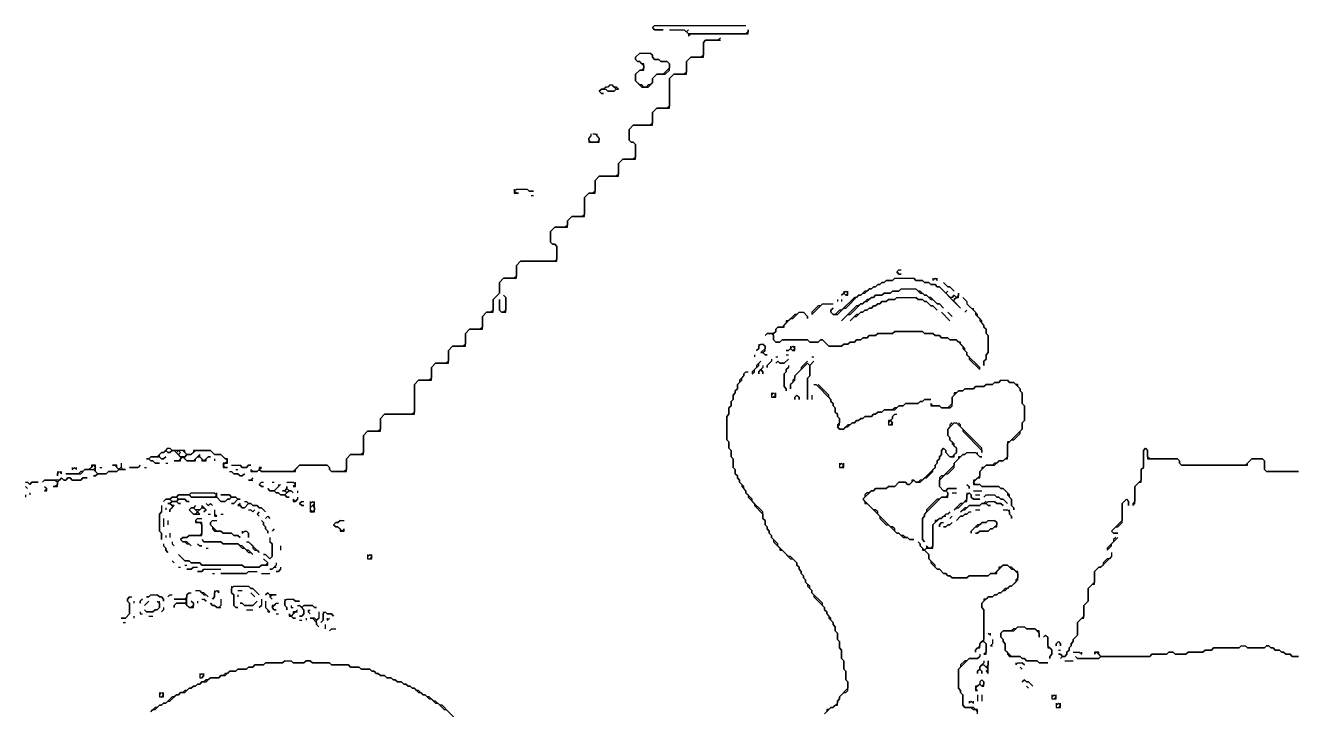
# Model space of a CAD drawing. Header units: metres. Extents: x 0 to 599, y 1 to 800.
# Drawn here: x 0 to 599, y 478 to 800 of the extents above; entities that cross this region are included whole.
import ezdxf

# ---------------------------------------------------------------- set-up
doc = ezdxf.new("R2010")
doc.units = ezdxf.units.M

msp = doc.modelspace()

# ---------------------------------------------------------------- linework, layer by layer
for points in [[(296, 800), (295, 799), (296, 798), (300, 798), (296, 798), (295, 799), (296, 800), (339, 800)], [(303, 798), (310, 798), (312, 796), (312, 795), (313, 796), (340, 796), (340, 798), (340, 797), (339, 796), (312, 796), (311, 797), (312, 798)], [(327, 794), (326, 793), (320, 793), (319, 792), (319, 786), (318, 785), (313, 785), (311, 783), (311, 778), (310, 777), (305, 777), (303, 775), (303, 762), (302, 761), (297, 761), (295, 759), (295, 754), (294, 753), (286, 753), (284, 751), (284, 746), (285, 745), (286, 745), (287, 744), (287, 738), (286, 737), (281, 737), (279, 735), (279, 730), (278, 729), (270, 729), (268, 727), (268, 722), (267, 721), (265, 721), (263, 719), (263, 711), (262, 710), (257, 710), (255, 708), (255, 706), (254, 705), (249, 705), (247, 703), (247, 698), (248, 697), (249, 697), (250, 696), (250, 690), (249, 689), (233, 689), (231, 687), (231, 682), (230, 681), (225, 681), (223, 679), (223, 674), (220, 671), (220, 666), (219, 665), (217, 665), (215, 663), (215, 658), (214, 657), (209, 657), (207, 655), (207, 650), (206, 649), (201, 649), (199, 647), (199, 642), (198, 641), (193, 641), (191, 639), (191, 634), (190, 633), (185, 633), (183, 631), (183, 618), (182, 617), (169, 617), (167, 615), (167, 610), (166, 609), (161, 609), (159, 607), (159, 599), (158, 598), (153, 598), (151, 596), (151, 591), (150, 590), (144, 590), (143, 591), (143, 592), (142, 593), (129, 593), (126, 590), (111, 590), (110, 591), (111, 592), (110, 592), (110, 591), (109, 590), (107, 590), (106, 591), (106, 590), (109, 590), (110, 591), (111, 590), (127, 590), (127, 591), (129, 593), (142, 593), (143, 592), (143, 591), (144, 590), (151, 590), (151, 596), (153, 598), (159, 598), (159, 607), (161, 609), (167, 609), (167, 615), (169, 617), (183, 617), (183, 631), (185, 633), (191, 633), (191, 639), (193, 641), (199, 641), (199, 647), (201, 649), (207, 649), (207, 655), (209, 657), (215, 657), (215, 663), (217, 665), (220, 665), (220, 671), (223, 674), (223, 679), (225, 681), (231, 681), (231, 687), (233, 689), (250, 689), (250, 696), (249, 697), (248, 697), (247, 698), (247, 703), (249, 705), (255, 705), (255, 708), (257, 710), (263, 710), (263, 719), (265, 721), (268, 721), (268, 727), (270, 729), (279, 729), (279, 735), (281, 737), (287, 737), (287, 744), (286, 745), (285, 745), (284, 746), (284, 751), (286, 753), (295, 753), (295, 759), (297, 761), (303, 761), (303, 775), (305, 777), (311, 777), (311, 783), (313, 785), (319, 785), (319, 792), (320, 793), (327, 793)], [(289, 787), (287, 785), (287, 784), (288, 783), (289, 783), (291, 781), (291, 780), (290, 779), (289, 779), (287, 777), (287, 774), (290, 771), (293, 771), (295, 773), (295, 775), (297, 777), (301, 777), (303, 779), (303, 782), (302, 783), (299, 783), (298, 784), (296, 784), (295, 785), (295, 786), (294, 787)], [(289, 787), (294, 787), (295, 786), (295, 785), (296, 784), (298, 784), (299, 783), (302, 783), (303, 782), (303, 780), (300, 777), (297, 777), (295, 775), (295, 773), (294, 772), (293, 772), (292, 771), (291, 771), (290, 772), (289, 772), (287, 774), (287, 777), (289, 779), (291, 779), (291, 782), (290, 782), (289, 783), (288, 783), (287, 784), (287, 785)], [(275, 772), (274, 771), (273, 771), (272, 770), (271, 770), (270, 769), (271, 768), (272, 768), (271, 768), (270, 769), (271, 770), (273, 770), (274, 769), (277, 769), (278, 770), (279, 770), (278, 771), (277, 771), (276, 772)], [(275, 772), (276, 772), (278, 770), (277, 769), (274, 769), (273, 770)], [(266, 749), (266, 748), (265, 747), (265, 745), (270, 745), (270, 747), (269, 748), (269, 749)], [(267, 749), (268, 749), (270, 747), (270, 746), (269, 745), (266, 745), (265, 746), (265, 747)], [(230, 723), (230, 721), (232, 721), (231, 721), (230, 722), (231, 723), (236, 723), (237, 722), (239, 722), (237, 722), (236, 723)], [(238, 720), (239, 720)], [(411, 685), (410, 684), (411, 683), (412, 683), (411, 683), (410, 684), (411, 685), (412, 685)], [(409, 681), (408, 680), (405, 680), (404, 679), (403, 679), (402, 678), (401, 678), (400, 677), (399, 677), (398, 676), (397, 676), (396, 675), (395, 675), (393, 673), (392, 673), (391, 672), (390, 672), (384, 666), (383, 666), (381, 664), (380, 664), (379, 665), (379, 666), (380, 667), (379, 666), (379, 665), (380, 664), (382, 664), (385, 667), (386, 667), (392, 673), (393, 673), (394, 674), (395, 674), (397, 676), (398, 676), (399, 677), (400, 677), (401, 678), (402, 678), (403, 679), (404, 679), (405, 680), (408, 680), (409, 681), (418, 681), (419, 680), (422, 680), (423, 679), (425, 679), (426, 678), (428, 678), (429, 677), (430, 677), (440, 667), (437, 670), (437, 671), (438, 672), (439, 672), (439, 674), (439, 673), (438, 672), (437, 673), (436, 672), (435, 672), (433, 674), (434, 675), (433, 674), (430, 677), (429, 677), (428, 678), (426, 678), (425, 679), (423, 679), (422, 680), (419, 680), (418, 681)], [(427, 681), (427, 680), (428, 681), (429, 680), (429, 681)], [(432, 679), (434, 677), (435, 677), (437, 675), (435, 677), (434, 677)], [(225, 673), (226, 672), (226, 666), (225, 665), (224, 665), (223, 666), (223, 671), (223, 666), (224, 665), (226, 665), (226, 672)], [(382, 671), (382, 670)], [(412, 676), (411, 675), (408, 675), (407, 674), (404, 674), (403, 673), (400, 673), (399, 672), (398, 672), (397, 671), (396, 671), (394, 669), (393, 669), (392, 668), (391, 668), (384, 661), (387, 664), (388, 664), (393, 669), (394, 669), (395, 670), (396, 670), (398, 672), (399, 672), (400, 673), (403, 673), (404, 674), (407, 674), (408, 675), (411, 675), (412, 676), (419, 676), (421, 674), (422, 674), (423, 673), (424, 673), (426, 671), (427, 671), (429, 669), (430, 669), (432, 667), (430, 669), (429, 669), (426, 672), (425, 672), (424, 673), (423, 673), (421, 675), (420, 675), (419, 676)], [(385, 675), (385, 674), (384, 673), (385, 674), (386, 673), (387, 673), (387, 675)], [(384, 671), (384, 670)], [(385, 674), (386, 675), (387, 674), (386, 673)], [(410, 672), (409, 671), (406, 671), (405, 670), (403, 670), (402, 669), (401, 669), (400, 668), (399, 668), (398, 667), (397, 667), (396, 666), (395, 666), (394, 665), (393, 665), (392, 664), (391, 664), (388, 661), (390, 663), (391, 663), (393, 665), (394, 665), (395, 666), (396, 666), (397, 667), (398, 667), (399, 668), (400, 668), (401, 669), (402, 669), (403, 670), (405, 670), (406, 671), (409, 671), (410, 672), (419, 672), (420, 671), (422, 671), (423, 670), (424, 670), (426, 668), (427, 668), (429, 666), (427, 668), (426, 668), (424, 670), (423, 670), (422, 671), (420, 671), (419, 672)], [(436, 672), (437, 673), (438, 672), (437, 671)], [(441, 672), (443, 670), (443, 669), (447, 665), (447, 664), (449, 662), (449, 661), (451, 659), (451, 658), (452, 657), (452, 655), (453, 654), (453, 646), (452, 645), (452, 643), (451, 642), (451, 640), (451, 642), (452, 643), (452, 645), (453, 646), (453, 654), (452, 655), (452, 657), (451, 658), (451, 659), (450, 660), (450, 661), (448, 663), (448, 664), (446, 666), (446, 667)], [(364, 665), (363, 664), (362, 664), (359, 661), (358, 661), (358, 660), (356, 658), (354, 658), (353, 657), (353, 656), (352, 655), (349, 655), (348, 654), (349, 655), (351, 655), (352, 654), (352, 652), (353, 651), (355, 651), (356, 652), (368, 652), (369, 651), (373, 651), (374, 652), (375, 652), (378, 649), (384, 649), (385, 650), (387, 650), (388, 651), (390, 651), (391, 652), (393, 652), (394, 653), (396, 653), (397, 654), (400, 654), (401, 655), (408, 655), (409, 656), (422, 656), (423, 655), (427, 655), (428, 654), (430, 654), (431, 653), (434, 653), (435, 652), (438, 652), (441, 649), (441, 648), (443, 646), (443, 645), (444, 644), (444, 643), (449, 638), (449, 639), (443, 645), (443, 646), (442, 647), (442, 648), (440, 650), (440, 651), (439, 651), (438, 652), (435, 652), (434, 653), (431, 653), (430, 654), (428, 654), (427, 655), (423, 655), (422, 656), (409, 656), (408, 655), (401, 655), (400, 654), (397, 654), (396, 653), (394, 653), (393, 652), (391, 652), (390, 651), (388, 651), (387, 650), (385, 650), (384, 649), (378, 649), (375, 652), (374, 652), (373, 651), (369, 651), (368, 652), (356, 652), (355, 651), (353, 651), (352, 652), (352, 655), (353, 656), (353, 657), (354, 658), (357, 658), (357, 659), (360, 662), (361, 662), (364, 665), (366, 665), (368, 663), (368, 662), (368, 663), (366, 665)], [(375, 669), (374, 668), (373, 668), (370, 665), (370, 664), (375, 669), (380, 669)], [(431, 665), (435, 661)], [(434, 665), (436, 663)], [(443, 666), (442, 665)], [(382, 659)], [(384, 659)], [(386, 660)], [(350, 653)], [(345, 650), (345, 648), (344, 647), (345, 648), (345, 649), (346, 650), (347, 650), (348, 649), (348, 648), (346, 646), (347, 646), (348, 645), (349, 645), (348, 645), (347, 646), (348, 647), (348, 649), (347, 650)], [(348, 652)], [(360, 649), (360, 648), (359, 647), (358, 647), (359, 647), (360, 648), (361, 647), (362, 647), (362, 649)], [(360, 648), (361, 649), (362, 648), (361, 647)], [(346, 642), (344, 640), (344, 639), (342, 637), (342, 636), (343, 637), (343, 638), (345, 640), (345, 641)], [(343, 645), (343, 644)], [(351, 643), (351, 642), (349, 640), (349, 639), (349, 640), (351, 642)], [(349, 643)], [(353, 644), (354, 644)], [(359, 643), (357, 641), (355, 641), (354, 642), (353, 641), (354, 642), (355, 641), (357, 641)], [(356, 645)], [(358, 645), (359, 645)], [(368, 642), (365, 639), (365, 638), (362, 635), (362, 634), (361, 633), (361, 632), (360, 631), (360, 629), (360, 631), (362, 633), (362, 635), (368, 641), (369, 640), (369, 635), (368, 634), (368, 624), (368, 634), (369, 635), (369, 640), (371, 642), (369, 640), (368, 641)], [(370, 644), (371, 644)], [(339, 637), (338, 636), (338, 635), (336, 633), (336, 632), (335, 631), (335, 629), (334, 628), (334, 627), (333, 626), (333, 624), (332, 623), (332, 621), (331, 620), (331, 617), (330, 616), (330, 605), (331, 604), (331, 601), (332, 600), (332, 597), (333, 596), (333, 592), (334, 591), (334, 589), (335, 588), (335, 587), (336, 586), (336, 585), (337, 584), (337, 583), (339, 581), (339, 580), (340, 579), (340, 578), (343, 575), (343, 574), (347, 570), (347, 568), (348, 567), (348, 565), (349, 564), (349, 563), (350, 562), (350, 561), (351, 560), (351, 559), (352, 558), (352, 557), (355, 554), (355, 553), (356, 553), (360, 549), (361, 549), (363, 547), (363, 546), (364, 545), (364, 544), (365, 543), (365, 542), (366, 541), (366, 540), (367, 539), (367, 538), (368, 537), (368, 536), (370, 534), (370, 533), (371, 532), (371, 531), (376, 526), (376, 525), (377, 524), (377, 523), (378, 522), (378, 521), (380, 519), (380, 518), (381, 517), (381, 515), (382, 514), (382, 511), (383, 510), (383, 507), (384, 506), (384, 502), (385, 501), (385, 497), (386, 496), (386, 492), (387, 491), (387, 488), (383, 484), (383, 483), (382, 482), (382, 481), (380, 479), (379, 479), (378, 478), (377, 478), (377, 477)], [(376, 476), (379, 479), (380, 479), (381, 480), (382, 480), (382, 482), (383, 483), (383, 484), (385, 486), (386, 486), (387, 487), (387, 491), (386, 492), (386, 496), (385, 497), (385, 501), (384, 502), (384, 506), (383, 507), (383, 510), (382, 511), (382, 514), (381, 515), (381, 517), (380, 518), (380, 519), (379, 520), (379, 521), (377, 523), (377, 524), (376, 525), (376, 526), (375, 527), (375, 528), (370, 533), (370, 534), (369, 535), (369, 536), (367, 538), (367, 539), (366, 540), (366, 541), (365, 542), (365, 543), (364, 544), (364, 545), (363, 546), (363, 547), (360, 550), (359, 550), (354, 555), (354, 556), (351, 559), (351, 560), (350, 561), (350, 562), (349, 563), (349, 564), (348, 565), (348, 567), (347, 568), (347, 571), (342, 576), (342, 577), (339, 580), (339, 581), (338, 582), (338, 583), (336, 585), (336, 586), (335, 587), (335, 588), (334, 589), (334, 591), (333, 592), (333, 596), (332, 597), (332, 600), (331, 601), (331, 604), (330, 605), (330, 616), (331, 617), (331, 620), (332, 621), (332, 623), (333, 624), (333, 626), (334, 627), (334, 628), (335, 629), (335, 631), (337, 633), (337, 634), (338, 635), (338, 636), (339, 637), (340, 637)], [(347, 640), (347, 639), (345, 637), (345, 636), (345, 637), (346, 638), (347, 637), (347, 636), (347, 637), (346, 638), (347, 639)], [(359, 640), (359, 639), (358, 638), (358, 637), (357, 636), (357, 630), (358, 629), (358, 628), (358, 629), (357, 630), (357, 636), (358, 637), (358, 638), (359, 639)], [(371, 631), (372, 631), (379, 624), (379, 623), (380, 622), (380, 621), (381, 620), (381, 618), (382, 617), (382, 616), (383, 615), (383, 613), (382, 612), (382, 611), (383, 610), (385, 610), (386, 611), (387, 611), (389, 613), (390, 613), (391, 614), (392, 614), (393, 615), (394, 615), (395, 616), (398, 616), (399, 617), (400, 617), (401, 618), (403, 618), (404, 619), (409, 619), (411, 621), (413, 621), (414, 622), (420, 622), (421, 623), (422, 623), (423, 624), (426, 624), (423, 624), (422, 623), (421, 623), (420, 622), (414, 622), (413, 621), (411, 621), (410, 620), (409, 620), (408, 619), (404, 619), (403, 618), (401, 618), (400, 617), (399, 617), (398, 616), (395, 616), (394, 615), (393, 615), (392, 614), (391, 614), (390, 613), (389, 613), (388, 612), (387, 612), (385, 610), (383, 610), (382, 611), (383, 612), (383, 615), (382, 616), (382, 617), (381, 618), (381, 620), (380, 621), (380, 622), (379, 623), (379, 624), (378, 625), (378, 626), (373, 631)], [(459, 633), (458, 632), (456, 632), (455, 631), (452, 631), (451, 630), (447, 630), (446, 629), (442, 629), (441, 628), (439, 628), (438, 627), (437, 627), (437, 626), (436, 625), (436, 622), (434, 620), (431, 620), (430, 621), (427, 621), (426, 622), (426, 621), (430, 621), (431, 620), (435, 620), (436, 621), (436, 625), (439, 628), (441, 628), (442, 629), (446, 629), (447, 630), (451, 630), (452, 631), (455, 631), (456, 632), (458, 632), (459, 633), (462, 633), (463, 632), (465, 632), (468, 629), (468, 628), (469, 627), (469, 622), (470, 621), (470, 614), (469, 613), (469, 610), (463, 604), (462, 604), (462, 597), (460, 595), (458, 595), (457, 594), (456, 594), (455, 593), (452, 593), (451, 592), (450, 592), (450, 591), (449, 590), (449, 588), (447, 586), (446, 586), (446, 584), (449, 584), (450, 583), (458, 583), (459, 582), (460, 582), (462, 580), (462, 579), (464, 577), (464, 574), (465, 573), (465, 572), (465, 573), (464, 574), (464, 577), (463, 578), (463, 579), (460, 582), (459, 582), (458, 583), (450, 583), (449, 584), (447, 584), (446, 585), (448, 587), (449, 587), (449, 590), (452, 593), (456, 593), (458, 595), (460, 595), (461, 596), (462, 596), (462, 603), (464, 605), (465, 605), (468, 608), (468, 609), (469, 610), (469, 613), (470, 614), (470, 621), (469, 622), (469, 627), (468, 628), (468, 629), (467, 630), (467, 631), (466, 631), (465, 632), (463, 632), (462, 633)], [(351, 627), (351, 625), (353, 625), (353, 627)], [(351, 626), (352, 627), (353, 626), (352, 625)], [(363, 626), (362, 625), (362, 624), (362, 625), (363, 626), (364, 625), (364, 624), (364, 625)], [(370, 626), (370, 624)], [(409, 617), (408, 616), (408, 615), (407, 614), (406, 614), (406, 612), (408, 612), (408, 613), (407, 614), (408, 615), (408, 616), (409, 617), (410, 617)], [(436, 613), (435, 612), (435, 611), (434, 610), (434, 607), (435, 606), (435, 605), (436, 604), (436, 603), (438, 601), (438, 599), (436, 597), (435, 597), (433, 599), (433, 600), (432, 601), (431, 600), (431, 598), (430, 597), (430, 596), (429, 595), (429, 594), (428, 593), (428, 592), (422, 586), (421, 586), (420, 585), (419, 585), (418, 586), (417, 586), (417, 585), (416, 584), (415, 584), (414, 585), (411, 585), (409, 583), (406, 583), (405, 582), (400, 582), (399, 581), (398, 581), (397, 580), (396, 580), (395, 579), (395, 578), (394, 577), (395, 576), (395, 575), (396, 575), (402, 569), (402, 568), (405, 565), (406, 565), (410, 561), (411, 561), (413, 559), (415, 559), (416, 558), (418, 558), (416, 558), (415, 559), (414, 559), (413, 560), (412, 560), (411, 561), (410, 561), (409, 562), (409, 563), (408, 564), (407, 564), (401, 570), (401, 571), (400, 572), (399, 572), (394, 577), (398, 581), (399, 581), (400, 582), (405, 582), (406, 583), (409, 583), (411, 585), (414, 585), (415, 584), (416, 584), (418, 586), (419, 585), (421, 585), (423, 587), (424, 587), (427, 590), (427, 591), (428, 592), (428, 593), (429, 594), (429, 595), (430, 596), (430, 597), (431, 598), (431, 600), (432, 601), (433, 600), (433, 599), (435, 597), (437, 597), (437, 598), (438, 599), (438, 601), (437, 602), (437, 603), (435, 605), (435, 606), (434, 607), (434, 610), (437, 613), (438, 613), (441, 610), (441, 609), (450, 600), (450, 599), (450, 601), (440, 611), (440, 612), (439, 613)], [(406, 613), (407, 614), (408, 613), (407, 612)], [(410, 615)], [(67, 601), (65, 599), (64, 599), (62, 597), (59, 597), (58, 596), (57, 596), (58, 596), (59, 595), (60, 595), (61, 594), (63, 594), (61, 594), (60, 595), (59, 595), (58, 596), (59, 597), (63, 597), (64, 596), (65, 596), (66, 597), (65, 596), (64, 596), (63, 597), (63, 598), (64, 599), (65, 599), (66, 600), (67, 599), (68, 599), (69, 600), (70, 600), (73, 597), (73, 596), (72, 595), (70, 595), (73, 595), (73, 596), (74, 597), (76, 595), (80, 595), (80, 596), (81, 597), (82, 597), (83, 596), (83, 595), (85, 595), (85, 596), (86, 597), (87, 597), (86, 597), (84, 595), (82, 597), (82, 598), (79, 595), (76, 595), (75, 596), (75, 597), (76, 598), (78, 598), (80, 600), (87, 600), (89, 598), (92, 598), (95, 595), (94, 594), (93, 594), (93, 592), (95, 592), (94, 592), (93, 593), (94, 594), (95, 594), (95, 596), (94, 596), (92, 598), (89, 598), (87, 600), (79, 600), (79, 599), (78, 598), (76, 598), (75, 599), (75, 600), (69, 600), (68, 601)], [(66, 600), (67, 601), (68, 601), (69, 600), (68, 599), (67, 599)], [(71, 599), (72, 600), (73, 599), (72, 598)], [(74, 600), (76, 598), (75, 597), (73, 597), (72, 598)], [(443, 599), (442, 598), (441, 598), (440, 597), (439, 597), (439, 596), (437, 594), (437, 593), (432, 588), (431, 588), (430, 587), (430, 583), (432, 581), (433, 581), (434, 580), (434, 579), (433, 578), (431, 578), (430, 577), (429, 577), (424, 572), (424, 571), (423, 570), (423, 569), (422, 568), (422, 558), (423, 557), (422, 558), (422, 568), (423, 569), (423, 570), (431, 578), (434, 578), (434, 580), (433, 581), (434, 582), (438, 582), (434, 582), (433, 581), (432, 581), (430, 583), (430, 586), (433, 589), (434, 589), (437, 592), (437, 594), (441, 598), (442, 598), (443, 599), (447, 599), (449, 597), (450, 597), (449, 597), (448, 598), (448, 599)], [(527, 601), (526, 600), (526, 592), (525, 591), (525, 586), (522, 583), (522, 576), (521, 575), (521, 574), (522, 575), (522, 583), (524, 585), (525, 585), (525, 591), (526, 592), (526, 600), (527, 601), (528, 600), (528, 596), (542, 596), (543, 595), (543, 594), (544, 593), (575, 593), (575, 594), (577, 596), (582, 596), (583, 595), (583, 591), (584, 590), (599, 590), (584, 590), (583, 591), (583, 595), (582, 596), (577, 596), (574, 593), (544, 593), (543, 594), (543, 595), (542, 596), (529, 596), (528, 597), (528, 600)], [(45, 594), (45, 592), (44, 591), (43, 592), (43, 593), (41, 593), (42, 593), (44, 591), (43, 590), (39, 590), (38, 589), (34, 589), (33, 590), (33, 593), (31, 593), (31, 592), (30, 591), (28, 591), (27, 590), (26, 590), (25, 589), (19, 589), (26, 589), (28, 591), (32, 591), (34, 589), (33, 588), (32, 588), (33, 588), (34, 589), (38, 589), (39, 590), (43, 590), (44, 591), (47, 591), (46, 591), (45, 592)], [(47, 594)], [(56, 594)], [(66, 594), (67, 594)], [(89, 596), (89, 595)], [(91, 595)], [(383, 594), (383, 592), (385, 592), (385, 594)], [(383, 593), (384, 594), (385, 593), (384, 592)], [(15, 590), (15, 588), (15, 589), (16, 590), (17, 589), (17, 590)], [(22, 592), (22, 591), (23, 592), (24, 591), (24, 592)], [(29, 589)], [(31, 592), (32, 593), (33, 592), (32, 591)], [(35, 592), (36, 592)], [(38, 592)], [(54, 593), (53, 592), (49, 592), (53, 592)], [(56, 592), (57, 592)], [(59, 593)], [(96, 590), (97, 590), (98, 589), (100, 589), (101, 588), (102, 588), (103, 589), (102, 588), (101, 588), (100, 589), (98, 589), (97, 590)], [(97, 593), (101, 593), (102, 592), (104, 592), (105, 593), (106, 593), (105, 593), (104, 592), (102, 592), (101, 593)], [(99, 591), (100, 591)], [(105, 588)], [(0, 585), (1, 585), (2, 584), (3, 585), (6, 585), (3, 585), (2, 584), (1, 585)], [(0, 583), (1, 582)], [(4, 583)], [(7, 582)], [(17, 587), (16, 586), (9, 586), (8, 585), (9, 586), (14, 586), (15, 585), (15, 584), (14, 583), (13, 583), (15, 583), (15, 585), (17, 587), (18, 586), (19, 586), (20, 587), (21, 587), (22, 586), (26, 586), (27, 587), (29, 587), (27, 587), (26, 586), (22, 586), (21, 587), (20, 587), (19, 586), (18, 586)], [(9, 583), (10, 582), (9, 581), (10, 581), (10, 582)], [(107, 587), (106, 586), (105, 586), (107, 586)], [(111, 585), (110, 584), (111, 583), (112, 583), (111, 583), (110, 584), (111, 585), (112, 585)], [(119, 584), (119, 583), (117, 581), (115, 581), (114, 582), (115, 581), (117, 581), (118, 580), (119, 580), (120, 579), (122, 579), (123, 578), (124, 578), (123, 578), (122, 579), (124, 581), (125, 581), (126, 580), (125, 581), (124, 581), (123, 582), (123, 583), (123, 582), (122, 581), (121, 581), (122, 581), (123, 580), (122, 579), (120, 579), (119, 580), (118, 580), (117, 581), (120, 584)], [(114, 584)], [(116, 585), (117, 585)], [(122, 581), (123, 582), (124, 581), (123, 580)], [(123, 585), (126, 585), (127, 584), (126, 583), (127, 583), (127, 585)], [(441, 585)], [(442, 582)], [(443, 584), (444, 583), (444, 582), (444, 583)], [(0, 579), (0, 578)], [(2, 580), (2, 579)], [(4, 579)], [(5, 581)], [(78, 580), (77, 579), (72, 579), (71, 578), (69, 578), (68, 577), (66, 577), (65, 576), (66, 577), (68, 577), (69, 576), (68, 575), (67, 575), (68, 575), (69, 574), (69, 573), (68, 572), (68, 571), (68, 572), (70, 574), (69, 574), (68, 575), (69, 576), (71, 576), (72, 575), (73, 575), (72, 575), (71, 576), (72, 577), (75, 577), (76, 576), (77, 576), (76, 576), (75, 577), (72, 577), (71, 578), (72, 579), (77, 579), (78, 578), (90, 578), (92, 576), (94, 576), (95, 577), (96, 577), (97, 578), (99, 578), (100, 577), (98, 575), (97, 575), (98, 575), (100, 577), (101, 577), (100, 577), (99, 578), (97, 578), (96, 579), (92, 579), (96, 579), (97, 578), (96, 577), (95, 577), (94, 576), (92, 576), (90, 578), (90, 580)], [(68, 577), (69, 578), (71, 578), (72, 577), (71, 576), (69, 576)], [(77, 579), (78, 580), (89, 580), (90, 579), (89, 578), (78, 578)], [(103, 576), (104, 576), (105, 575), (103, 573), (102, 573), (101, 574), (101, 575), (100, 574), (101, 574), (102, 573), (103, 573), (105, 575), (106, 575), (107, 574), (109, 574), (110, 573), (111, 573), (113, 571), (111, 573), (110, 573), (109, 574), (107, 574), (106, 575), (105, 575), (104, 576)], [(128, 578), (128, 577), (127, 576), (126, 577), (126, 576), (127, 576), (128, 577)], [(128, 581), (128, 580)], [(130, 576), (129, 575), (130, 574), (131, 574), (130, 574), (129, 575), (130, 576), (131, 576)], [(134, 576), (134, 571), (136, 571), (136, 576)], [(134, 575), (135, 576), (136, 575), (135, 574)], [(436, 580), (438, 580)], [(443, 580), (443, 577), (441, 575), (440, 575), (437, 572), (438, 573), (439, 573), (442, 576), (443, 576), (443, 579), (444, 580), (445, 579), (445, 578), (446, 577), (449, 577), (446, 577), (445, 578), (445, 579), (444, 580)], [(452, 576), (451, 575), (450, 575), (449, 574), (444, 574), (443, 573), (442, 573), (440, 571), (441, 572), (442, 572), (444, 574), (449, 574), (450, 575), (452, 575), (453, 574), (454, 574), (453, 574), (452, 575), (453, 576), (456, 576), (457, 575), (459, 575), (460, 574), (459, 575), (457, 575), (456, 576)], [(446, 581), (450, 581)], [(447, 579), (449, 579)], [(452, 579), (451, 578), (452, 579), (456, 579), (457, 578), (458, 578), (459, 577), (460, 577), (462, 575), (460, 577), (459, 577), (458, 578), (457, 578), (456, 579)], [(518, 577), (516, 575), (516, 567), (511, 562), (512, 561), (514, 561), (512, 561), (511, 562), (513, 564), (514, 564), (516, 566), (516, 575), (518, 577), (519, 576), (519, 574), (519, 576)], [(64, 574), (64, 571), (63, 570), (63, 562), (64, 561), (64, 558), (64, 561), (63, 562), (63, 570), (64, 571)], [(66, 573), (66, 572)], [(80, 574), (79, 573), (78, 573), (77, 572), (79, 570), (82, 570), (81, 571), (83, 573), (84, 573), (85, 572), (84, 571), (85, 572), (83, 574), (83, 573), (82, 572), (80, 572), (79, 573)], [(77, 572), (78, 573), (79, 573), (81, 571), (80, 570), (79, 570)], [(85, 575), (86, 574), (87, 575), (88, 574), (87, 575)], [(86, 570), (87, 570)], [(89, 572), (89, 569), (90, 569), (89, 570)], [(92, 570), (93, 570)], [(105, 572), (106, 572), (107, 571), (108, 572), (107, 571), (106, 572)], [(110, 571), (109, 570), (110, 569), (109, 570)], [(134, 573), (135, 574), (136, 573), (136, 572), (135, 571), (134, 572)], [(435, 571), (434, 570), (433, 570), (431, 568), (430, 568), (429, 567), (428, 567), (428, 566), (427, 565), (427, 555), (426, 554), (425, 554), (424, 555), (424, 554), (423, 553), (421, 555), (421, 556), (420, 557), (421, 556), (421, 555), (422, 554), (422, 553), (423, 553), (425, 551), (425, 549), (426, 548), (426, 547), (429, 544), (430, 544), (432, 542), (433, 542), (434, 541), (435, 541), (436, 540), (443, 540), (444, 541), (453, 541), (454, 542), (457, 542), (457, 543), (460, 546), (462, 546), (464, 544), (465, 544), (467, 542), (467, 540), (466, 539), (466, 538), (464, 536), (463, 536), (462, 535), (461, 535), (459, 533), (458, 533), (457, 532), (456, 532), (455, 531), (453, 531), (452, 530), (451, 530), (451, 529), (450, 528), (450, 526), (451, 525), (451, 511), (449, 509), (449, 508), (447, 506), (447, 505), (447, 506), (448, 507), (449, 507), (449, 509), (450, 510), (451, 510), (452, 509), (452, 505), (451, 504), (452, 504), (452, 509), (451, 510), (451, 525), (450, 526), (450, 528), (453, 531), (455, 531), (456, 532), (457, 532), (458, 533), (459, 533), (460, 534), (461, 534), (463, 536), (464, 536), (467, 539), (467, 543), (466, 543), (464, 545), (463, 545), (462, 546), (460, 546), (459, 545), (458, 545), (458, 544), (456, 542), (454, 542), (453, 541), (444, 541), (443, 540), (436, 540), (435, 541), (434, 541), (433, 542), (432, 542), (430, 544), (429, 544), (428, 545), (428, 546), (425, 549), (425, 551), (423, 553), (424, 554), (427, 554), (427, 565), (430, 568), (431, 568), (432, 569), (433, 569)], [(444, 571), (443, 570), (442, 570), (441, 569), (440, 569), (438, 567), (440, 569), (441, 569), (442, 570), (443, 570), (444, 571), (445, 571)], [(438, 570)], [(447, 572), (449, 572)], [(451, 573)], [(458, 573)], [(460, 572), (462, 572), (463, 571), (463, 570), (464, 569), (464, 568), (464, 569), (463, 570), (463, 572)], [(65, 568), (65, 564)], [(67, 567), (67, 565)], [(81, 568), (80, 567), (80, 566), (82, 566), (83, 565), (83, 561), (82, 560), (77, 560), (76, 559), (74, 559), (73, 558), (74, 557), (75, 557), (76, 556), (77, 556), (78, 555), (76, 557), (74, 557), (73, 558), (74, 559), (76, 559), (77, 560), (83, 560), (83, 566), (81, 566), (80, 567), (81, 568), (83, 568)], [(88, 567), (87, 566), (87, 565), (88, 564), (88, 563), (89, 562), (92, 562), (93, 561), (97, 561), (98, 560), (100, 560), (101, 559), (100, 560), (98, 560), (97, 561), (93, 561), (92, 562), (90, 562), (87, 565), (87, 566), (88, 567), (90, 567)], [(93, 568)], [(111, 567), (112, 566), (112, 565), (113, 564), (113, 563), (114, 562), (114, 561), (114, 562), (113, 563), (113, 564), (112, 565), (112, 566)], [(114, 569), (113, 568), (114, 569), (115, 568)], [(116, 566)], [(148, 567), (147, 566), (146, 566), (145, 565), (146, 564), (147, 564), (148, 563), (148, 562), (150, 562), (150, 563), (149, 562), (147, 564), (146, 564), (145, 565), (146, 566), (147, 566), (148, 567), (150, 567)], [(431, 566), (430, 565), (430, 564), (430, 565), (431, 566), (432, 566)], [(436, 566), (435, 565), (434, 565), (433, 564), (432, 564), (433, 564), (434, 565), (435, 565)], [(436, 569), (435, 568)], [(453, 567), (452, 566), (450, 566), (449, 565), (448, 565), (445, 562), (445, 561), (445, 562), (447, 564), (448, 564), (450, 566), (452, 566), (453, 567), (456, 567), (457, 566), (457, 565), (455, 563), (454, 563), (453, 562), (449, 562), (448, 561), (447, 561), (448, 561), (449, 562), (453, 562), (454, 563), (455, 563), (456, 564), (457, 564), (457, 566), (456, 567)], [(466, 569)], [(466, 567)], [(66, 560), (66, 559)], [(68, 561), (68, 559)], [(83, 558), (84, 557), (92, 557), (93, 556), (100, 556), (102, 554), (103, 554), (105, 552), (106, 552), (107, 551), (105, 553), (104, 553), (102, 555), (101, 555), (100, 556), (93, 556), (92, 557), (84, 557)], [(102, 562), (102, 561), (103, 562), (104, 562), (105, 561), (105, 559), (105, 561), (104, 562)], [(103, 559)], [(115, 559), (115, 557), (116, 556), (116, 550), (115, 549), (113, 551), (112, 551), (113, 551), (115, 549), (116, 550), (116, 556), (115, 557)], [(117, 563), (116, 562)], [(117, 558)], [(118, 561)], [(119, 558)], [(513, 559), (512, 558), (512, 557), (509, 554), (509, 553), (511, 555), (511, 556), (514, 559)], [(65, 556), (65, 555), (66, 554), (66, 553), (67, 552), (66, 553), (66, 554), (65, 555)], [(67, 556)], [(68, 554)], [(69, 557), (69, 556), (70, 555), (69, 556)], [(71, 553)], [(80, 554)], [(81, 556), (82, 555), (83, 555), (82, 555)], [(82, 553)], [(85, 554), (86, 554)], [(85, 552)], [(87, 552)], [(104, 557), (105, 557), (107, 555), (107, 554), (108, 553), (109, 553), (110, 552), (105, 557)], [(118, 555)], [(120, 555), (120, 553)], [(511, 552), (511, 550), (510, 549), (509, 549), (507, 547), (507, 546), (506, 545), (505, 545), (503, 543), (503, 538), (500, 535), (500, 529), (498, 527), (498, 522), (495, 519), (495, 513), (493, 511), (493, 510), (492, 509), (492, 508), (491, 507), (491, 506), (490, 505), (490, 504), (489, 503), (488, 503), (487, 504), (486, 504), (487, 504), (488, 503), (487, 502), (488, 503), (489, 503), (490, 504), (490, 505), (491, 506), (491, 507), (492, 508), (492, 509), (493, 510), (493, 511), (495, 513), (495, 519), (497, 521), (498, 521), (498, 527), (500, 529), (500, 535), (502, 537), (503, 537), (503, 543), (505, 545), (506, 545), (511, 550)], [(68, 550)], [(69, 548), (70, 547)], [(72, 551), (75, 548), (77, 548), (78, 547), (82, 547), (83, 546), (102, 546), (103, 545), (110, 545), (111, 546), (114, 546), (114, 547), (112, 549), (114, 547), (113, 546), (111, 546), (110, 545), (103, 545), (102, 546), (83, 546), (82, 547), (78, 547), (77, 548), (75, 548)], [(75, 546), (76, 546)], [(109, 550)], [(118, 547), (118, 546), (116, 544), (115, 544), (116, 544), (117, 545), (118, 545)], [(161, 551), (161, 549), (163, 549), (163, 551)], [(161, 550), (162, 551), (163, 550), (162, 549)], [(72, 545), (73, 545)], [(79, 545), (78, 544), (76, 544), (78, 544), (79, 545), (81, 545)], [(84, 544), (83, 543), (81, 543), (83, 543), (84, 544), (92, 544)], [(88, 542), (89, 542)], [(105, 543), (104, 542), (92, 542), (104, 542), (105, 543), (109, 543)], [(111, 542), (115, 542)], [(120, 545), (120, 544), (119, 543), (118, 543), (119, 543), (120, 544)], [(80, 534), (82, 534), (84, 532), (85, 532), (86, 531), (84, 533), (83, 533), (82, 534)], [(89, 534), (89, 531), (88, 530), (89, 531), (89, 533), (90, 534), (91, 533), (91, 534)], [(97, 536), (97, 533), (98, 532), (98, 527), (99, 526), (100, 526), (99, 526), (98, 527), (98, 532), (97, 533), (97, 535), (98, 536), (105, 536), (106, 535), (107, 535), (110, 532), (107, 535), (106, 535), (105, 536)], [(100, 534), (102, 534)], [(49, 531), (48, 530), (48, 529), (49, 528), (49, 523), (47, 521), (45, 521), (47, 521), (49, 523), (49, 528), (48, 529), (48, 530), (49, 531), (50, 531)], [(51, 529), (51, 528)], [(55, 530), (54, 529), (54, 528), (54, 529)], [(62, 529), (63, 528), (63, 526), (62, 525), (61, 525), (60, 524), (57, 524), (56, 525), (57, 524), (60, 524), (61, 525), (62, 525), (63, 526), (63, 529)], [(58, 529), (56, 527)], [(59, 532), (58, 531), (57, 531), (58, 531), (59, 532), (62, 532), (63, 531), (64, 531), (65, 530), (65, 529), (65, 530), (64, 531), (63, 531), (62, 532)], [(68, 532), (67, 531), (68, 532), (69, 532)], [(77, 533), (76, 532), (76, 531), (75, 530), (70, 530), (75, 530), (76, 529), (75, 528), (71, 528), (70, 527), (70, 526), (70, 527), (71, 528), (75, 528), (77, 526), (79, 526), (79, 528), (78, 529), (79, 528), (79, 527), (78, 526), (77, 526), (76, 527), (76, 532), (77, 533), (78, 533)], [(81, 529), (81, 528)], [(83, 530), (84, 530), (85, 529), (84, 530)], [(83, 528)], [(92, 530), (92, 527), (91, 526), (90, 526), (89, 527), (88, 527), (87, 528), (88, 527), (89, 527), (90, 526), (92, 526)], [(100, 532), (100, 531)], [(109, 529), (107, 527), (103, 527), (102, 528), (101, 528), (102, 528), (103, 527), (107, 527)], [(106, 533), (108, 531)], [(111, 530), (111, 527), (110, 526), (111, 527)], [(114, 533), (113, 532), (114, 533), (115, 532), (115, 531), (116, 530), (115, 531), (116, 532), (118, 532), (115, 532)], [(113, 529), (113, 526), (114, 525), (114, 524), (115, 524), (113, 526)], [(118, 528), (117, 527), (116, 527), (116, 526), (117, 525), (118, 525), (117, 525), (116, 526), (118, 528), (119, 528)], [(119, 530)], [(122, 530), (122, 527), (123, 526), (123, 525), (123, 526), (122, 527), (122, 529), (123, 530), (126, 530), (127, 529), (129, 529), (127, 529), (126, 530)], [(51, 522), (51, 521)], [(54, 524), (54, 523), (55, 523)], [(58, 522), (60, 522)], [(62, 523)], [(65, 526), (65, 525), (64, 524), (65, 525)], [(68, 525)], [(83, 526)], [(104, 525), (107, 525)], [(118, 523), (119, 523)], [(120, 525)], [(121, 523)], [(128, 525), (127, 524), (126, 524), (126, 523), (125, 522), (124, 523), (124, 522), (125, 522), (126, 521), (127, 521), (126, 521), (125, 522), (127, 524), (128, 524)], [(125, 527), (125, 526), (126, 526)], [(128, 527), (129, 527), (131, 525), (131, 523), (130, 522), (129, 522), (130, 522), (131, 523), (131, 525), (130, 526), (131, 527), (135, 527), (136, 526), (137, 526), (136, 526), (135, 527), (131, 527), (130, 526), (129, 527)], [(133, 525), (133, 524), (134, 523), (133, 524), (134, 525)], [(138, 524), (138, 521), (137, 520), (136, 521), (134, 521), (135, 521), (137, 519), (137, 518), (138, 517), (137, 518), (137, 520), (138, 521)], [(136, 523)], [(140, 524), (140, 520), (139, 519), (140, 520), (140, 523), (141, 524), (142, 523), (144, 523), (145, 522), (144, 523), (142, 523), (141, 524)], [(44, 519)], [(46, 519), (47, 519)], [(49, 520)], [(129, 520), (130, 520)], [(132, 521), (132, 520)], [(141, 518), (141, 516)], [(142, 521), (142, 520), (143, 521)], [(143, 518)], [(144, 516), (143, 515), (144, 516), (146, 516)], [(467, 517), (466, 516), (465, 516), (464, 515), (460, 515), (459, 514), (459, 512), (460, 511), (460, 510), (461, 509), (461, 506), (462, 505), (462, 504), (463, 503), (468, 503), (469, 502), (470, 502), (471, 501), (476, 501), (477, 500), (481, 500), (477, 500), (476, 501), (471, 501), (470, 502), (469, 502), (468, 503), (464, 503), (461, 506), (461, 509), (460, 510), (460, 511), (459, 512), (459, 514), (460, 515), (465, 515), (467, 517), (470, 517), (471, 516), (475, 516), (477, 514), (477, 512), (477, 515), (476, 515), (475, 516), (471, 516), (470, 517)], [(145, 514)], [(453, 514), (454, 513), (454, 514)], [(455, 511), (455, 509), (454, 508), (455, 508)], [(480, 513), (479, 512), (480, 513), (481, 512), (481, 507), (482, 507), (483, 506), (483, 504), (482, 503), (482, 502), (482, 503), (483, 504), (483, 506), (481, 508), (481, 512)], [(486, 510), (485, 509), (485, 508), (485, 509), (486, 510), (487, 509), (487, 508), (487, 509)], [(449, 504), (449, 503), (448, 502), (444, 502), (443, 501), (442, 501), (440, 499), (440, 498), (439, 497), (439, 488), (440, 487), (440, 486), (441, 485), (441, 480), (442, 479), (445, 479), (446, 478), (447, 478), (448, 477)], [(486, 506), (487, 506)], [(493, 505), (496, 505), (497, 504), (497, 505)], [(572, 508), (571, 507), (559, 507), (558, 506), (555, 506), (554, 505), (547, 505), (546, 504), (541, 504), (540, 505), (538, 505), (537, 504), (530, 504), (529, 503), (506, 503), (505, 504), (505, 505), (503, 505), (503, 504), (504, 505), (506, 503), (505, 502), (495, 502), (494, 503), (495, 502), (505, 502), (506, 503), (529, 503), (530, 504), (537, 504), (538, 505), (540, 505), (541, 504), (546, 504), (547, 505), (554, 505), (555, 506), (558, 506), (559, 507), (571, 507), (572, 508), (574, 508), (575, 507), (583, 507), (584, 508), (585, 508), (586, 507), (587, 507), (588, 506), (590, 506), (591, 505), (592, 505), (593, 504), (595, 504), (596, 503), (599, 503), (596, 503), (595, 504), (593, 504), (592, 505), (591, 505), (590, 506), (588, 506), (587, 507), (586, 507), (585, 508), (584, 508), (583, 507), (575, 507), (574, 508)], [(122, 501), (121, 500), (113, 500), (112, 499), (108, 499), (107, 498), (105, 498), (104, 497), (100, 497), (99, 496), (96, 496), (95, 495), (94, 495), (93, 494), (92, 494), (91, 493), (87, 493), (86, 492), (85, 492), (84, 491), (83, 491), (82, 490), (81, 490), (80, 489), (79, 489), (78, 488), (77, 488), (76, 487), (75, 487), (74, 486), (73, 486), (72, 485), (71, 485), (70, 484), (69, 484), (66, 481), (65, 481), (64, 480), (63, 480), (62, 479), (61, 479), (59, 477)], [(59, 477), (60, 478), (61, 478), (63, 480), (64, 480), (65, 481), (66, 481), (67, 482), (68, 482), (71, 485), (72, 485), (73, 486), (75, 486), (77, 488), (78, 488), (79, 489), (80, 489), (81, 490), (82, 490), (83, 491), (85, 491), (87, 493), (91, 493), (92, 494), (94, 494), (96, 496), (99, 496), (100, 497), (104, 497), (105, 498), (107, 498), (108, 499), (112, 499), (113, 500), (121, 500), (122, 501), (125, 501), (126, 500), (131, 500), (132, 501), (134, 501), (135, 500), (143, 500), (144, 499), (152, 499), (153, 498), (157, 498), (158, 497), (162, 497), (163, 496), (164, 496), (165, 495), (166, 495), (167, 494), (169, 494), (170, 493), (172, 493), (173, 492), (174, 492), (175, 491), (177, 491), (178, 490), (179, 490), (180, 489), (181, 489), (182, 488), (183, 488), (185, 486), (186, 486), (187, 485), (188, 485), (190, 483), (191, 483), (193, 481), (194, 481), (197, 478), (198, 478), (211, 465)], [(199, 477), (196, 480), (195, 480), (193, 482), (192, 482), (190, 484), (189, 484), (188, 485), (187, 485), (185, 487), (184, 487), (183, 488), (182, 488), (181, 489), (180, 489), (179, 490), (178, 490), (177, 491), (175, 491), (174, 492), (173, 492), (172, 493), (170, 493), (169, 494), (167, 494), (166, 495), (165, 495), (164, 496), (163, 496), (162, 497), (158, 497), (157, 498), (153, 498), (152, 499), (144, 499), (143, 500), (135, 500), (134, 501), (132, 501), (131, 500), (126, 500), (125, 501)], [(448, 476), (448, 478), (447, 478), (446, 479), (442, 479), (441, 480), (441, 485), (440, 486), (440, 487), (439, 488), (439, 497), (444, 502), (448, 502), (449, 503)], [(451, 501), (451, 500), (449, 498), (449, 497), (448, 496), (448, 495), (448, 496), (449, 497), (450, 496), (450, 495), (450, 496), (449, 497), (449, 498), (450, 499), (451, 499), (453, 497), (452, 496), (453, 495), (453, 501), (453, 499), (452, 498), (451, 499)], [(466, 500), (466, 499), (467, 500), (469, 500), (470, 499), (469, 500)], [(468, 498), (469, 497)], [(485, 502)], [(487, 500)], [(489, 501), (493, 501)], [(82, 495), (82, 493), (83, 493), (84, 494), (84, 495)], [(82, 494), (83, 495), (84, 494), (83, 493)], [(450, 492), (449, 491), (449, 490), (448, 489), (447, 489), (447, 487), (448, 487), (447, 488), (449, 490), (450, 489), (451, 489), (451, 491)], [(449, 491), (450, 492), (451, 491), (451, 490), (450, 489), (449, 490)], [(470, 492), (469, 491), (470, 492), (471, 491), (472, 491), (474, 489), (472, 491), (471, 491)], [(471, 497)], [(63, 486), (63, 484), (65, 484), (65, 486)], [(63, 485), (64, 486), (65, 485), (64, 484)], [(471, 489), (472, 488)], [(444, 482), (444, 481), (445, 482), (446, 481), (446, 482)], [(448, 485), (448, 482)], [(448, 480)], [(450, 485), (450, 482)], [(483, 485), (483, 483), (485, 483), (485, 485)], [(483, 484), (484, 485), (485, 484), (484, 483)], [(485, 481), (485, 479), (487, 479), (487, 481)], [(485, 480), (486, 481), (487, 480), (486, 479)]]:
    msp.add_lwpolyline(points)

doc.saveas('drawing.dxf')
